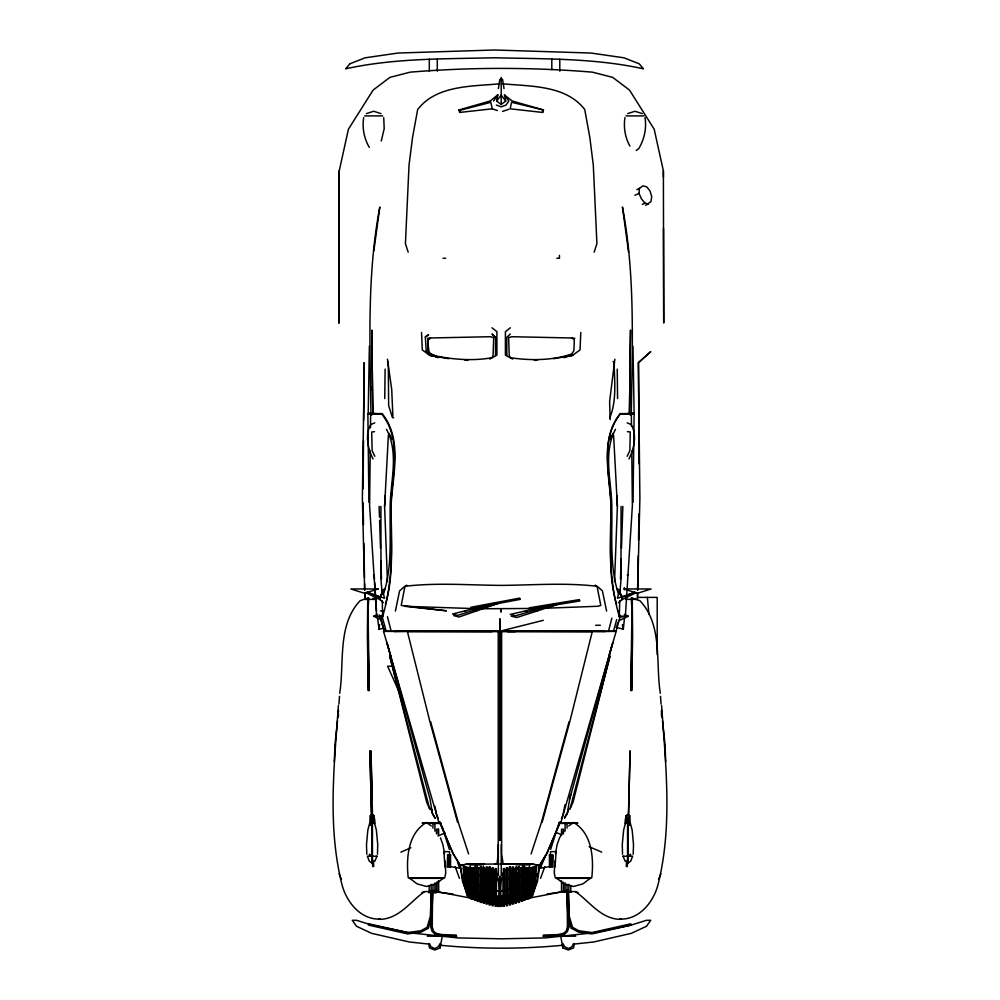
<?xml version="1.0" encoding="UTF-8"?>
<svg xmlns="http://www.w3.org/2000/svg" width="1000" height="1000" viewBox="0 0 1000 1000"><rect width="100%" height="100%" fill="white"/><g stroke="black" fill="none" stroke-linecap="round" stroke-linejoin="round"><path stroke-width="1.5" d="M463.65 873.525L471.125 880.588M490.288 901.038L490.288 868.238M492.287 867.613L492.075 905.738M493.338 903.662L493.338 901.7M495.337 897.875L495.337 902.825M496.4 904.212L496.4 902.962M592.087 631.65L499.913 631.275L499.875 619.012L499.825 631.362L499.875 618.95M506.325 901.7L506.325 897.375L506.525 898.812M506.325 903.662L506.325 904.375L506.325 869.038M509.375 901.712L509.375 901.038M522.925 899.262L526.2 899.062L527.075 897.387L526.925 867.638L526.2 899.062L529.05 898.475L534.55 883.713L536.587 868.037L534.175 867.225L528.162 868.65L528.25 897.387L527.35 899.013M549.438 855.288L549.9 854.75L549.9 867.075M621.075 506.438L620.988 580L620.087 590.462L618.162 593.15C609.675 566.15 612.238 537.788 611.825 509.925C612.337 483.525 602.175 454.062 615.475 429.338M339.225 170.863L338.913 323L339.225 170.863L348.425 129.2L373.113 90.075L389.913 77.375L410.225 72.15C470.737 67.162 531.862 67.162 592.388 72.15L612.7 77.375L629.5 90.075L654.175 129.2L663.388 170.863L663.713 323L663.5 228.525M372.337 799.638L370.887 750.788L372.537 816.95M471.087 895.837L471.438 867.638L471.413 897.387L472.312 899.013L492.75 898.413L496.962 899L499.3 902.312M480.425 866.5L480.188 902.4M480.425 867.763L480.4 900.9M481.475 866.637L481.25 902.537M481.475 867.887L481.463 901.038M495.5 355.412L495.575 337.388L492.025 334.012L495.562 337.388M521.275 867.725L521.263 899.925M469 893.5L469.125 867.9M630.262 413.488L634.125 413.462L632.975 346.225M372.125 856.188L369.462 854.225L369.725 856.2M475.5 865.675L475.7 900.35L475.487 866.9M500.05 906.462L499.8 876.1L499.613 906.462M363.088 488.825L363.5 440.538M363.663 420.288L364.15 362.638M370.213 451.112L369.6 505.5L376.512 614.65L377.738 616.263M370.475 427.812L370.625 415.375L371.938 414.15L381.825 414.15C403.537 441.375 390.55 478.8 390.863 510.25C392.188 545.913 392.9 581.675 382.713 616.263L373.675 616.263L377.65 614.388M431.15 891.862L430.763 926.938L432.175 931.488L435.15 934.325L441.85 935.825L456.662 936.312L456.163 935.075L441.962 934.6L436.175 933.288L433.537 931.225L432.2 926.812L432.587 893.575M628.462 815.913L630.087 750.775L628.475 816.05M384.762 398.575L385.112 369.137M530.262 889.188L529.7 895.75M631.325 411.812C632.312 343.488 635.225 274.538 622.45 207L628.6 252.288M633.025 502.35L634.113 414.125L620.163 414.15C598.45 441.375 611.438 478.8 611.125 510.25C609.8 545.913 609.087 581.675 619.263 616.263L619.775 600.775M364.325 362.75L362.362 498.363L364.637 590.075M392.875 416.25L391.712 389.3L387.438 359.225M470.312 867.425L471.062 898.487L470.012 898.363L469.25 895.588L468.988 880.913M369.375 346.225L368.212 413.462L382.125 413.6C403.963 440.825 391.562 478.837 390.863 510.337C390.575 541.763 394.5 573.587 385.45 604.225M472.575 881.65L472.587 897.387L473.45 899.062L472.738 867.638L472.587 897.387M637.487 596.138L637.55 593.025M637.6 589.913L638.225 555.712M638.513 540.163L638.987 513.725M531.25 889.35L531.675 868.538M470.337 866.3L470.3 895.713L471.062 898.487M527.075 897.387L527.075 881.65M625.775 599.362L637.475 599.4L637.625 593.188M637.7 590.075L639.888 498.363L638.4 362.75L650.763 351.613L638.462 362.638L639.075 463.9M377.475 854.225L377.725 844.513L376.362 830.15L374.487 822.788M532.625 885.625L531.425 892.188L531.85 867.337L532.938 867.2L532.487 890.95L531.425 892.188L531.225 890.688M370.163 825.062L370.412 815.925L372.312 814.463L374.212 815.925L374.412 823.538M625.588 823.538L625.788 815.925L627.688 814.463L629.587 815.925L629.837 825.062M567.812 914.737L568.112 904.087L568.713 910.263M614.538 581.625L617.388 506.337L616.9 495.588M633.2 854.225L633.5 844.513L632.175 830.15L630.212 822.788M626.287 866.587L626.475 860.525M627.263 866.587L627.4 862.05M431.163 891.45L431.138 892.163L429.188 892.163L429.212 891.45M434.913 891.45L434.888 892.163L432.95 892.163L432.975 891.45M438.462 891.45L438.45 892.163L436.5 892.163L436.525 891.45L438.462 891.45L438.462 880.8M477.188 866.162L477.137 901.3M619.975 594.587L620.125 589.95M620.475 579.113L621.138 558.987M621.487 548.15L622.85 506.35M625.25 823.25L625.388 818.85M431.275 894.3L430.337 916.35L427.15 927.3L420.737 930.8L407.575 932.537L368.875 923.812L368.375 925.062L407.675 933.913L421.15 932.087L428.375 928.188L431.775 916.488L432.837 891.85M580.8 332.438L580.025 349.975L572.263 355.525L553.575 358.688M387.45 581.625L384.6 506.337L385.075 495.588M532.475 882.525L532.725 868.4M528.162 868.65L528.212 867.638L528.575 895.837L527.638 897.85M367.762 597.812L367.375 635.825L368.312 690.662L367.863 635.825L369.288 690.662L368.013 611.325L368.738 597.812M554.913 861.025L554.263 872.913L555.225 877.65M459.712 112.438L459.837 110.375L458.925 109.987L459.712 112.438L492.238 108.812L497.362 110.562M529.225 888.012L529.487 883.388M384.6 506.337L388.35 435.662L389.288 433.488M661.513 716.312L661.475 710.225M388.263 361.525L388.663 405.625L392.475 417.713L393.688 417.638M338.387 705.475C334.375 764.438 327.362 825.375 341.688 883.475C345.913 901.3 360.238 919.912 380.262 919.112L379.275 918.763L380.262 919.112M373.688 823.288L373.688 815.6L370.425 815.6L371.625 819.175L372.6 819.175L371.763 818.487L371.763 863.438L372.45 863.438L372.6 861.3M337.837 717.812L338.525 710.225M338.938 704.062L339.475 696.363M339.675 693.275C344.562 662.775 337.038 625.212 360.025 600.775L366.875 598.3M334.3 761.888L334.975 744.788L337.512 720.812M533.275 887.038L534.062 867.087L535.188 867.125L535.188 876.213L533.275 887.038L535.188 876.213M533.188 883.312L533.925 867.8M648.425 204.1L645.025 203.137L641.538 199.025L638.987 193.388L639.45 188.375L642.938 185.85L646.7 186.825L649.987 190.925L651.725 196.562L650.975 201.588L645.738 205.35M363.688 117.613C362.013 127.812 364.087 138.438 369.288 147.363M624.963 117.613C623.425 127.325 625.075 137.513 629.938 146.088M523.75 898.85L524.175 866.9M618.55 602.625L621.638 599.837L621.9 597.388L619.225 591.2L617.425 598.3L634.925 592.288M534.2 885.138L534.487 879.175M379.2 624.875L378.688 629.375L383.562 628.225M379.562 624.6L379.05 629.125L377.4 616.925M630.288 856.188L630.538 854.225L627.875 856.188M495.337 897.038L495.138 898.787L496.188 898.925L496.4 897.175L495.337 897.038L496.4 902.675M486.087 904.038L486.287 866.8M487.137 904.175L487.35 866.938M489.025 904.963L489.225 866.637M490.075 905.1L490.288 866.775M624.6 616.925L623.312 629.375L622.8 624.875M373.862 250.825L379.825 207C366.938 274.525 369.975 343.488 370.925 411.812M470.012 898.363L470.225 896.85M483.25 903.125L483.462 865.987M483.25 898.7L483.462 897.188M493.137 905.875L493.338 867.75M490.288 897.025L490.075 898.525L489.025 898.388L489.225 896.888L490.288 897.025L490.288 903.6M614.875 359.225L609.625 401.488L610.112 419.675M495.138 906.3L495.337 868.4M496.188 906.438L496.4 868.538M428.013 339.975L430.438 337.975L490.562 336.712L493.7 337.638L493.088 355.138L492.025 357.688C473.875 361.087 454 359.637 435.737 355.95L430.613 353.925L428.475 350.775L428.338 347.713M498.375 88.6L499.85 79.425M467.612 888.088L468 877.35M555.487 853.612L557.05 844.8L559.525 837.862L563.713 830.725M619.738 919.112L620.725 918.763L619.738 919.112C639.763 919.912 654.087 901.3 658.312 883.475C672.638 825.375 665.625 764.438 661.612 705.475M533.175 882.962L535.95 867.9M568.25 809.45L567.688 812.5L565.575 815.438M496.375 105.05L501.2 106.838L506.025 105.05L508.85 101.05L504.575 94.787L505.75 101.05L501.2 104.45L496.637 101.05L497.825 94.787L490.325 100.95L458.925 109.987M428.65 943.587L429.475 947.925L434.775 950L440.075 947.925L442.275 936.175L427.275 936.175M440.075 947.925L440.625 945.025M574.35 943.587L573.525 947.925L568.225 950L562.925 947.925L562.375 945.025M564.975 804.812L563 815.088L561.438 818.438M532.8 883.925L535.938 867.812M444.775 877.65L445.737 872.913L445.087 861.025M564.862 816.413L564.487 818.288L567.225 813.85L569.7 799L612.388 643.962M591.788 877.65C593.862 858.525 592.275 833.312 573.5 822.463L568.688 825.975M395.412 611.075L399.575 590.913L404.725 586.325C436.6 582.463 468.95 585.163 500.988 585.388C533.038 585.163 565.4 582.463 597.288 586.325L602.425 590.913L606.587 611.075M521.512 899.163L502.7 899L501.65 906.5C500.65 894.75 499.375 880.625 504.338 869.825L527.212 867.738M371.625 819.175L371.763 818.487M627.4 819.175L628.237 818.487L627.4 819.175L626.312 815.6L629.575 815.6L629.575 824.837M559.038 823.05L561.013 822.025L616.15 631.388L592.288 631.562L569.812 721.637L542.163 822.2M625.513 822.788L623.638 830.15L622.275 844.513L622.525 854.225M535.737 876.938L536.512 873.925M605.4 631.55L592.325 631.275L608.475 631.263L611.85 618.175M569.55 799.013L570.725 794.513M567.65 810.275L570.087 808.75L609.775 656.75M369.787 822.788L367.825 830.15L366.5 844.513L366.8 854.225M609.412 654.262L612.863 642.537M569.1 721.637L541.512 822.2L531.1 853.925M530.638 867.688L530.413 895.588L529.65 898.363L528.587 898.487L529.362 895.713L529.325 866.3M620.513 615.25L616.1 631.188L608.475 631.263M613.462 631.263L616.688 619.625M616.65 626.838L617.875 622.487M532.375 895.825L536.575 881.125L539.462 865.425L532.962 864.212L501.012 864.025M567.038 890.375L567.463 926.812L566.125 931.225L563.488 933.288L557.7 934.6L543.5 935.075L543 936.312L557.8 935.825L564.513 934.325L567.487 931.488L568.9 926.938L568.513 891.862M381.275 140.975L384.212 128.65L383.713 117.613M372.6 819.175L373.688 815.6M609.85 417.713C617.025 399.925 614.35 380.238 614.087 361.525L613.038 361.6M550.662 849.388L558.925 823.188M376.925 856.15L374.888 861.225M594.15 252.188L596.925 243.663L593.3 165.138L589.825 137.4L584.738 109.513C565.925 85.075 530.575 86.438 502.663 83.812M543.475 109.987L511.562 102.287L510.163 108.812L542.675 112.438L543.475 109.987L512.1 100.95L504.375 94.9M610.075 655.85L573.025 802.275L570.087 808.75M628.375 819.175L629.575 815.6M540.562 878.325L544.763 866.775M375.8 599.362L364.875 599.4L364.812 593.025M658.587 879.312L660.888 873.913M367.062 592.288L384.562 598.3L382.75 591.2L380.075 597.388L380.337 599.837L383.438 602.625M610.288 438.913L612.1 434.85M545.212 856.25L540.363 868.175L550.5 866.438M628.95 458.938C634.1 448.913 637.225 434.675 631.112 424.538L627.175 422.825M573.525 943.55L572.05 946.7L568.362 948.575L564.688 946.7L562.925 943.55M627.188 456.275L629.862 450.65L630.275 431.987L627.425 431.65M377.562 597.388L380.05 597.388L382.75 591.2M440.075 943.55L438.312 946.7L434.625 948.575L430.95 946.7L429.475 943.55M539.425 865.4L546.5 853.725L560.288 822.025L561.013 822.025M493.562 101.05L497.825 94.787M500.35 902.312L502.7 899M496.637 101.05L501.2 95.087L505.75 101.05M624.237 616.263L625.475 614.65L632.388 505.5L631.763 451.112M559.325 823.05L560.163 822L546.938 853.725L539.812 865.4L537.425 881.525L531.875 896.925L530.237 898.138L525.988 898.787L513.025 898.587M533.062 884.712L533.987 883.637M500.487 902.337L502.325 900.188M406.725 585.138L404.8 587.1L401.213 605.462L446.312 610.788M510.288 334.012L506.775 337.388L506.838 355.412M621.9 597.388L634.825 592.2M528.638 887.525L534.738 882.038L528.638 887.975M536.025 873.962C522.475 888.312 500.188 896.787 481.637 886.925M528.325 893.075L531.462 890.55M528.325 893.525L532.487 889.712M510.35 327.788L505.412 331.675L505.412 355.138L512.625 359.075M428.013 339.875L428.475 350.775L428.038 339.875L430.438 337.975L427.488 338.325M443.512 878.125L435.85 883.9L426.5 886.475L417.137 883.9L409.487 878.125L443.512 878.125M534.338 867.7L527.513 872.725L522.762 874.75M536.587 866.488L527.513 873.175L522.762 875.2M566.75 890.375L567.888 916.488L571.287 928.188L572.513 927.3L578.925 930.8L592.087 932.537L630.788 923.812L631.287 925.062L646.488 920.3L650.738 920.3L646.488 926.275L631.287 933.35L593.675 941.988L573.962 944.087M636.237 150.463L638.763 148.637C644.262 139.362 646.812 128.325 644.987 117.613M424.438 891.675C410.275 901.637 399.762 918.138 380.775 919.375L379.787 918.95M627.888 863.112L630.662 861.225L632.675 856.15L623.062 856.2M425.312 336.938L428.675 334.75L425.337 336.938L426.225 350.95L429.1 354.7L432.85 356.275L429.1 354.7L426.225 350.95M522.812 896.6L527.3 893.913M522.812 897.05L527.3 894.362M386.512 429.338C399.812 454.062 389.637 483.525 390.163 509.925C389.738 537.788 392.3 566.15 383.812 593.15L381.9 590.462L385.325 588.488M370.625 415.375L372.887 414.15M489.712 359.075L496.925 355.138L496.912 331.675L491.987 327.788M527.638 888.438L518.263 893.238L499.85 898.65C487.675 895.875 474.712 892.337 465.913 882.938M527.638 888.888L518.263 893.688L499.85 899.1C487.188 896.312 473.888 892.375 464.9 882.475M621.638 599.837L636.413 592.55M636.875 189.625L639.45 188.375M619.038 620.625L628.3 616.263L624.325 614.388M634.9 195.263L638.987 193.388M642.3 204.375L645.025 203.137M400.887 852.125L410.875 847.788M437.987 836.012L445.125 832.913M486.975 898.587L474.012 898.787L469.762 898.138L468.125 896.925L462.575 881.525L460.188 865.4L466.7 864.212L498.387 864.013M620.212 918.95L619.225 919.375C600.237 918.138 589.725 901.637 575.562 891.675M374.812 422.825L370.875 424.538C364.762 434.675 367.875 448.913 373.038 458.938M422 892.5L424.575 891.55L429.137 891.65M526.35 897.513C508.913 905.962 489.225 905.238 471.863 896.988M526.35 897.962C509.412 906.012 490.25 906.012 473.312 897.962M521.712 897.262C507.638 903.938 492.025 903.925 477.95 897.262M521.712 897.712C505.825 905.462 487.038 904.087 472.362 894.362M502.475 111.438L508.875 109.25M366.4 113.612L373.7 111.263L381 113.612M627.675 113.612L634.975 111.263L642.275 113.612M435.3 891.812L435.938 891.612L430.425 891.612M485.363 606.987L497.388 603.688L459 617L453.8 615.65M459.837 110.375L490.838 102.287L492.238 108.812M501.3 879.8L521.6 875.25M521.6 875.7L501.275 880.25M544.4 607.837L556.45 604.788L516.725 617.525L511.262 616.2M499.862 631.275L543.263 620.337M531.5 897.675L561.75 891.862L575.425 891.55L578 892.5M563.85 357.625L566.775 357.05M527.288 896L501.188 896.05M615.462 631.5L616.15 631.388M481.637 886.475C500.125 896.9 523.237 886.725 536 873.975M546.95 894.062L561.75 891.862M523.725 897.438L524.738 897.3L525.013 900.212L525.462 867.2L524.375 867.337L523.962 900.35L523.725 897.438L523.925 898.938L524.938 898.8M509.588 905.1L509.588 868.45L510.637 868.312L510.438 866.637M516.2 865.987L516.413 867.487L515.35 867.625L515.35 903.263M506.525 905.875L506.525 869.25L507.587 869.112L507.375 867.613M503.475 906.438L503.475 869.862L504.525 869.725L504.312 868.4M512.525 904.175L512.525 868.6L513.575 868.462L513.375 866.8M519.237 866.5L519.438 868L518.387 868.138L518.175 866.637M522.475 866.162L522.525 867.688L521.475 867.812L521.475 901.438M501.275 879.513L508.438 878.6M374.55 431.65L371.7 431.987L372.125 450.65L374.8 456.275M559.4 823.45L577.875 823.188L558.925 823.2M563.337 945.212C522.325 949.163 480.675 949.163 439.65 945.212M492.4 895.462L473.612 896.787M567.888 916.488L568.787 916.4M575.725 936.175L560.725 936.175L563.162 936.363M632.913 413.488L634.125 413.387L629.438 413.65L630.5 330.062L629.475 413.6L620.2 413.6C598.438 440.838 610.775 478.812 611.138 510.337C611.425 541.763 607.5 573.587 616.55 604.225M499.7 83.812C471.788 86.438 436.463 85.075 417.663 109.513L412.562 137.4L409.025 165.138L405.425 243.663L408.188 252.188M492.137 631.663L383.562 631.388L438.688 822.025L439.425 822.025L453.2 853.725L460.188 865.4L466.8 864.225L484.462 863.988M475.387 896.55L500.025 896.038M372.8 413.65L371.775 330.062L372.837 413.6L368.212 413.462L375.5 413.6M535.975 608.438L481.225 608.763M545.1 608.237L597.45 606.287L600.788 605.462L597.2 587.1L595.275 585.138M538.188 867.038L541.263 866.975M394.263 631.55L407.337 631.275L383.562 631.188M499.888 864.025L532.9 864.225L539.4 865.387M634.113 414.125L630.05 414.15L631.362 415.375L631.487 426.262M382.812 616.925L379.387 616.938L382.088 617.762M595.675 625.275L600.337 625.262M596.85 631.05L402.812 631.05M599.538 631.263L400.125 631.263M364.688 115.9L382.713 115.9M625.962 115.9L643.988 115.9M443.025 258.263L445.712 258.263M556.8 258.263L559.487 258.263L559.4 255.4M634.125 413.462L626.825 413.6M368.95 502.35L367.875 414.125L369.062 414.125M627.275 574.95L627.987 574.95M625.775 588.962L651.125 588.962L637.45 593.288L623.875 588.962M637.375 597.388L657.2 597.388L657.2 654.65M380.55 610.9L382.762 610.9M464.888 610.9L466.062 610.9M473.862 610.9L476.6 610.9M525.525 610.9L527.112 610.9M534.975 610.9L537.413 610.9M618.112 610.9L619.012 610.9M619.025 616.263L628.3 616.263M619.188 616.925L622.663 616.925M507.512 631.663L592.288 631.562M438.462 833.9L438.462 829.225L436.5 829.225L436.525 833.9M450.562 855.288L450.1 854.75L450.1 867.075M376.938 856.2L367.325 856.15L369.338 861.225L372.113 863.112M627.4 861.3L627.55 863.438L628.237 863.438L628.237 818.487M496.987 864.038L498.225 853.938L498.225 631.35L501.625 631.35L501.625 853.938L503.15 864.038L500.525 864.038M469.15 864.887L482.113 864.887M517.55 864.887L530.513 864.887M556.487 878.125L590.525 878.125L582.863 883.9L573.5 886.475L564.15 883.9L556.487 878.125M409.137 878.337L443.862 878.337M556.138 878.337L590.862 878.337M429.837 890.675L436.425 890.675M563.5 892.163L563.475 891.45L561.538 891.45L561.55 892.163L563.5 892.163L563.475 882.25M565.087 891.45L565.112 892.163L567.05 892.163L567.05 884.375M568.837 891.45L568.862 892.163L570.812 892.163L570.812 885.863M428.675 892.675L436.425 892.675M408.425 631.562L515.262 631.625M441.075 823.2L422.125 823.188L440.6 823.45M367.875 414.125L371.938 414.15M495.125 863.962L498.65 864.025M392.275 666.275L387.612 666.188L399.575 692.938M475.15 608.638L404.55 606.287L446.337 610.788M571.9 337.975L511.775 336.712L508.625 337.638L509.225 355.138L510.288 357.688C529.587 360.675 552.888 360.675 571.725 353.925L573.888 350.737L574.312 339.875L571.9 337.975L574.85 338.325M435.213 891.8L453.05 894.062M464.9 360.225L467.863 360.35M513.962 896.05L526.038 896.787M472.438 867.738L495.325 869.825C500.288 880.625 499.012 894.75 498.013 906.5L496.962 899M567.463 926.812L568.9 926.938M507.262 895.462L512.537 895.975M429.038 944.087L409.325 941.988L371.712 933.35L356.512 926.275L352.262 920.3L356.512 920.3L371.712 925.062L409.325 932.775L457.85 937.925L501.5 938.812L545.15 937.925L593.675 932.775L631.287 925.062L591.975 933.913L578.513 932.087L571.287 928.188M470.15 867.812L469.025 867.688L469.025 873.988M475.288 867.337L474.2 867.2L474.65 900.212L474.725 898.8L475.725 898.938M483.25 867.487L484.312 867.625L484.312 903.263M489.025 868.312L490.075 868.45M492.075 869.112L493.137 869.25M486.087 868.462L487.137 868.6M495.138 869.725L496.188 869.862M480.213 868L481.275 868.138M465.325 867.7C474.288 875.913 486.75 877.975 498.387 879.513M372.625 598.475L375.55 598.913M491.337 889.837L499.8 891.112M438.688 822.025L440.675 823.05L439.837 822L453.062 853.725L460.275 865.4M491.2 878.587L498.363 879.8M498.387 880.25L478.062 875.7M448.762 358.688L430.087 355.525L422.312 349.975L421.538 332.438M449.5 866.438L459.637 868.175L457.537 862.212M383.562 631.388L384.237 631.5M435.562 357.05L438.488 357.625M438.25 891.862L468.5 897.675M616.038 627.3L622.95 629.125L622.438 624.6M633.125 598.3L639.975 600.775C662.962 625.212 655.438 662.775 660.325 693.275M367.15 592.2L379.637 596.987M430.613 353.925L435.688 355.938M478.088 875.7L472.125 873.175L463.075 866.488M555.725 832.262L561.3 834.663M589.175 846.712L601.725 852.125M373.675 616.263L381.625 620M365.562 592.55L380.337 599.837M629.1 414.15L631.362 415.375M472.175 881.075L481.65 886.475M472.175 881.525L481.65 886.925M616.65 588.488L620.087 590.462M477.975 897.275L467.163 889.712L471.337 893.525M501.2 78.587L502.562 79.425L504.025 88.6M389.625 655.85L426.688 802.275L429.613 808.75L432.05 810.275M431.312 825.975L426.5 822.463C407.725 833.312 406.138 858.525 408.212 877.65M471.5 868.65L465.487 867.225L463.075 868.037L465.112 883.713L470.613 898.475L472.312 899.013L472.025 897.85M465.775 875.413L471.125 880.138M497.325 900.188L499.162 902.337M619.225 591.2L622.337 596.987M625.112 861.225L623.075 856.15M438.263 818.438L436.7 815.088L435 806.287M389.888 434.85L391.688 438.913M612.7 433.488L613.625 435.662L617.388 506.337M339.113 873.913L341.413 879.312M455.238 866.775L459.438 878.325M440.475 837.862L442.95 844.8L444.513 853.612M386.838 642.537L390.7 655.763M468.6 853.925L458.2 822.2L430.613 721.637M441.987 826.1L449.338 849.388M572.513 927.3L569.312 916.35L568.225 890.375M495.337 901.275L496.4 904.938L496.4 870.025M467.287 895.825L463.075 881.125L460.2 865.425M381.763 615.262L386.2 631.263M387.312 643.962L430 799L432.475 813.85L435.213 818.288L432.013 812.5L431.175 807.938M457.537 822.2L429.9 721.637L407.413 631.562M389.925 656.75L429.613 808.75M463.537 875.438L464.7 879.95M387.438 616.712L391.188 631.263M463.725 867.812L464.588 872.212M465.15 875.138L468.862 894.175M560.725 936.175L562.925 947.925M463.713 867.9L464.263 870.913M465.1 875.438L468.425 893.5M467.038 885.625L468.225 892.188L467.175 890.95L466.925 868.4M464.475 876.213L466.388 887.038L464.475 876.213L464.475 867.125L465.6 867.087L466.388 887.038L465.737 867.8M503.263 868.538L503.475 869.862M529.438 896.85L529.65 898.363M528.587 898.487L529.338 867.425M521.263 897.55L521.475 899.05M512.312 897.25L512.525 898.75M506.325 867.75L506.525 869.25M510.438 896.888L510.637 898.388M509.375 897.025L509.588 898.525M524.163 865.675L524.375 867.337M512.312 866.938L512.525 868.6M509.375 866.775L509.588 868.45M503.263 897.175L503.475 898.925M464.85 876.2L465.175 879.175M661.688 713.312L662.163 717.812M662.487 720.812L665.025 744.788L665.7 761.888M647.375 597.388L648.938 614.412M381.9 590.462L380.988 580L380.913 506.438M660.525 696.363L661.062 704.062M374.2 574.95L374.487 579.438M374.675 582.438L375.538 595.913M375.737 598.913L376.5 610.9M338.312 713.312L338.488 716.312M469.487 871.05L470.688 892.638M632.238 597.812L632.625 635.825L631.688 690.662L632.137 635.825L630.712 690.662L631.987 611.325L631.263 597.812M524.738 897.3L524.8 898.713L525.25 867.987M469.125 867.288L469.45 893.562M542.587 110.375L542.675 112.438M466.938 877.212L467.35 888.05M379.125 506.35L379.475 517.188M379.588 520.288L380.487 548.15M380.9 560.538L381.5 579.113M381.863 589.95L382.013 594.587M382.212 600.775L382.713 616.263M374.613 818.85L374.75 823.25M570.788 891.45L570.812 892.163M567.025 891.45L567.05 892.163M373.525 860.525L373.713 866.587M372.6 862.075L372.738 866.587M474.513 894.375L474.4 867.987M364.712 593.188L364.875 599.4M624.362 587.6L624.412 589.8M468.3 883.988L468.225 892.188L467.987 868.538M363.1 502.837L363.512 524.612M363.862 543.263L364.513 577.475M364.637 583.7L364.75 589.913M617.238 369.137L617.562 398.575M372.225 386.975L372.287 390.125M371.538 815.913L369.913 750.775L371.525 816.05M530.525 867.9L530.675 895.013M519.438 868L519.462 902.4M519.237 867.763L519.263 900.9M518.188 867.887L518.413 902.537M478.375 867.725L478.4 899.925M663.388 170.863L663.4 177.087M627.55 818.487L627.55 863.438M626.312 815.6L626.312 823.288M568.862 884.375L568.862 892.163M567.05 828.162L567.025 823.475L565.087 823.475L565.087 831.162M565.112 882.9L565.112 892.163M563.475 833.9L563.5 829.225L561.538 829.225L561.55 835.25M561.538 880.8L561.55 892.163M559.8 59.125L559.8 71.225M555.062 866.938L556.087 851.612L550.5 851.663L550.5 854.737M552.762 867.075L552.762 854.75L552.312 867.075M551.812 59.125L551.812 69.713M551.413 867.075L551.413 854.75L550.95 867.075M549.45 854.75L549.45 867.075M534.975 867.663L534.975 874.712M522.525 867.688L522.525 901.3M518.2 872.938L518.2 901.038M516.413 867.487L516.413 903.125M516.2 868.913L516.2 902.425L515.15 902.562L515.15 869.05M513.575 868.462L513.575 904.038M512.312 868.312L512.312 902.675M510.637 868.312L510.637 904.963M509.375 868.238L509.375 903.6M507.587 869.112L507.587 905.738M504.525 869.725L504.525 906.3M503.263 874.463L503.263 904.938L503.263 902.962M501.2 77.438L501.2 104.45M501.275 844.438L501.213 875.288M498.325 844.438L498.387 875.288M495.337 869.887L495.337 904.8M493.338 869.038L493.338 904.375M492.287 868.9L492.287 904.237M489.225 868.112L489.225 903.462M487.35 868.312L487.35 902.675M486.287 868.175L486.287 902.537M484.513 869.05L484.513 902.562M483.462 867.45L483.462 902.425M478.188 901.438L478.188 867.812L477.137 867.688L477.35 899.788M467.775 873.088L467.812 867.337L466.725 867.2L466.725 872.95M450.55 854.75L450.55 867.075M449.5 854.737L449.5 851.663L443.913 851.612L444.938 866.938M449.05 867.075L449.05 854.75L448.587 867.075M447.688 867.075L447.688 854.75L447.238 867.075M438.45 829.225L438.45 835.25M438.45 881.413L438.45 892.163M437.287 59.125L437.287 71.225M436.525 882.25L436.5 892.163M435.538 890.675L435.538 892.675M434.913 831.162L434.888 823.475L432.95 823.475L432.95 828.162M434.888 882.9L434.888 892.163M432.95 884.375L432.95 892.163M431.138 884.375L431.138 892.163M429.3 59.125L429.3 71.225M429.188 885.863L429.188 892.163M372.45 818.487L372.45 863.438M370.425 815.6L370.425 824.837M499.812 721.625L499.888 840.462L499.925 631.5L499.812 721.625M501 609.2L501 611.85L501 609.2M477.35 897.412L477.137 898.913L478.188 899.05L478.4 897.55L477.35 897.412M480.4 897.312L480.188 898.812L481.25 898.95L481.463 897.45L480.4 897.312M486.287 897.113L486.087 898.612L487.137 898.75L487.35 897.25L486.287 897.113M492.287 897.175L492.075 898.688L493.137 898.812L493.338 897.312L492.287 897.175M349.875 63.8L345.637 68.838C394.237 58.05 444.837 58.987 494.55 57.775C544.263 58.987 594.862 58.05 643.462 68.838L639.212 63.8L624.05 57.825L591.025 53.038L494.55 50L398.062 53.038L365.05 57.825L349.875 63.8M564.338 891.325L570.175 891.812L564.338 891.325M573.25 354.7L569.487 356.275L573.25 354.7M496.737 602.875L457.725 615.363L452.5 614.012L496.737 602.875M378.1 588.962L364.525 593.288L350.863 588.962L378.1 588.962M555.938 603.925L515.662 615.763L510.2 614.412L555.938 603.925M520.262 599.362L471.488 608.55L470.788 607.3L519.538 598.125L520.262 599.362M579.325 599.612L529.425 607.788L529.975 609.138L579.875 600.962L579.325 599.612M516.2 897.188L515.15 897.325L515.35 898.825L516.413 898.7L516.2 897.188M519.263 897.312L518.2 897.45L518.413 898.95L519.462 898.812L519.263 897.312M537.438 360.225L534.5 360.35L537.438 360.225M384.25 631.188L379.725 615.25L384.25 631.188"/></g></svg>
